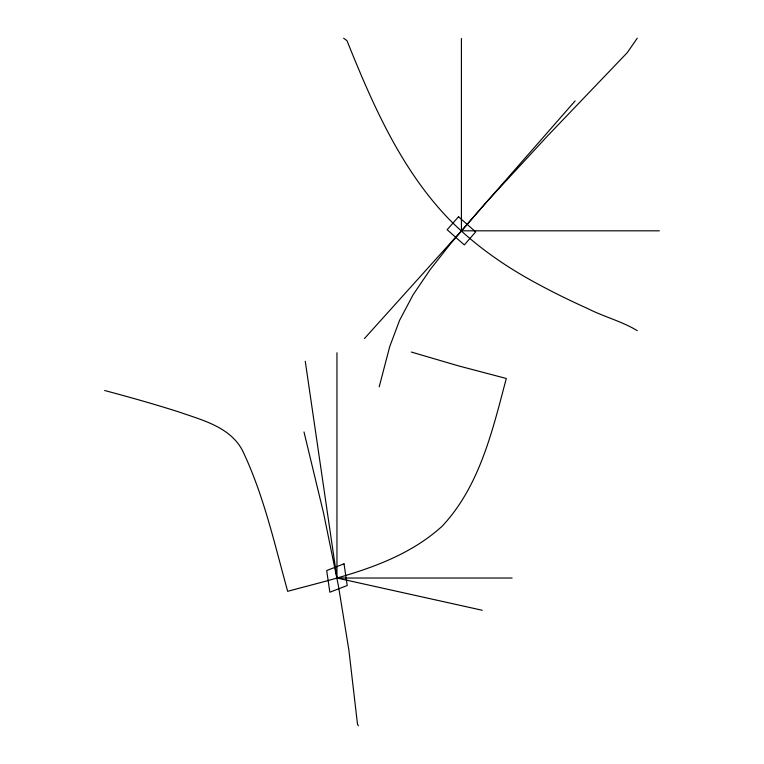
<?xml version="1.0" encoding="UTF-8"?>
<svg xmlns="http://www.w3.org/2000/svg" width="764" height="764" viewBox="0 0 764 764"><rect width="100%" height="100%" fill="white"/><g stroke="black" fill="none" stroke-linecap="round" stroke-linejoin="round"><path stroke-width="1.15" d="M379.211 386.813L389.716 346.627L399.62 320.221L413.162 294.684L430.103 269.702L450.139 244.203L486.047 202.536L546.785 136.737L627.32 52.592L637.262 38.2M575.139 100.886L461.418 230.814L364.476 338.519M659.361 230.814L461.418 230.814L461.418 38.515M512.119 578.023L336.953 578.023L305.256 361.248M482.237 610.264L336.953 578.023L336.953 352.739M104.639 390.499C129.622 397.165 154.529 404.166 179.158 412.044C202.431 420.2 230.327 426.971 242.608 450.76C263.819 495.311 274.543 543.968 287.675 591.317C341.393 576.753 399.792 564.749 442.175 526.176C479.84 486.009 492.57 430.18 506.303 378.476L458.82 365.966L411.309 352.042M637.262 330.659C621.991 321.329 604.057 316.879 588.051 308.723C570.46 300.806 553.107 292.345 536.175 283.1C504.135 265.824 474.033 244.709 448.516 218.638C400.594 168.748 372.431 104.019 346.98 40.664L343.638 38.2M358.411 725.8L357.476 724.081L348.852 649.897L338.366 585.558L323.544 513.036L303.996 431.956M458.534 216.718L447.16 229.716L464.311 244.91L475.685 231.922L458.534 216.718M344.039 563.832L326.686 570.536L329.857 592.215L347.209 585.51L344.039 563.832"/></g></svg>
